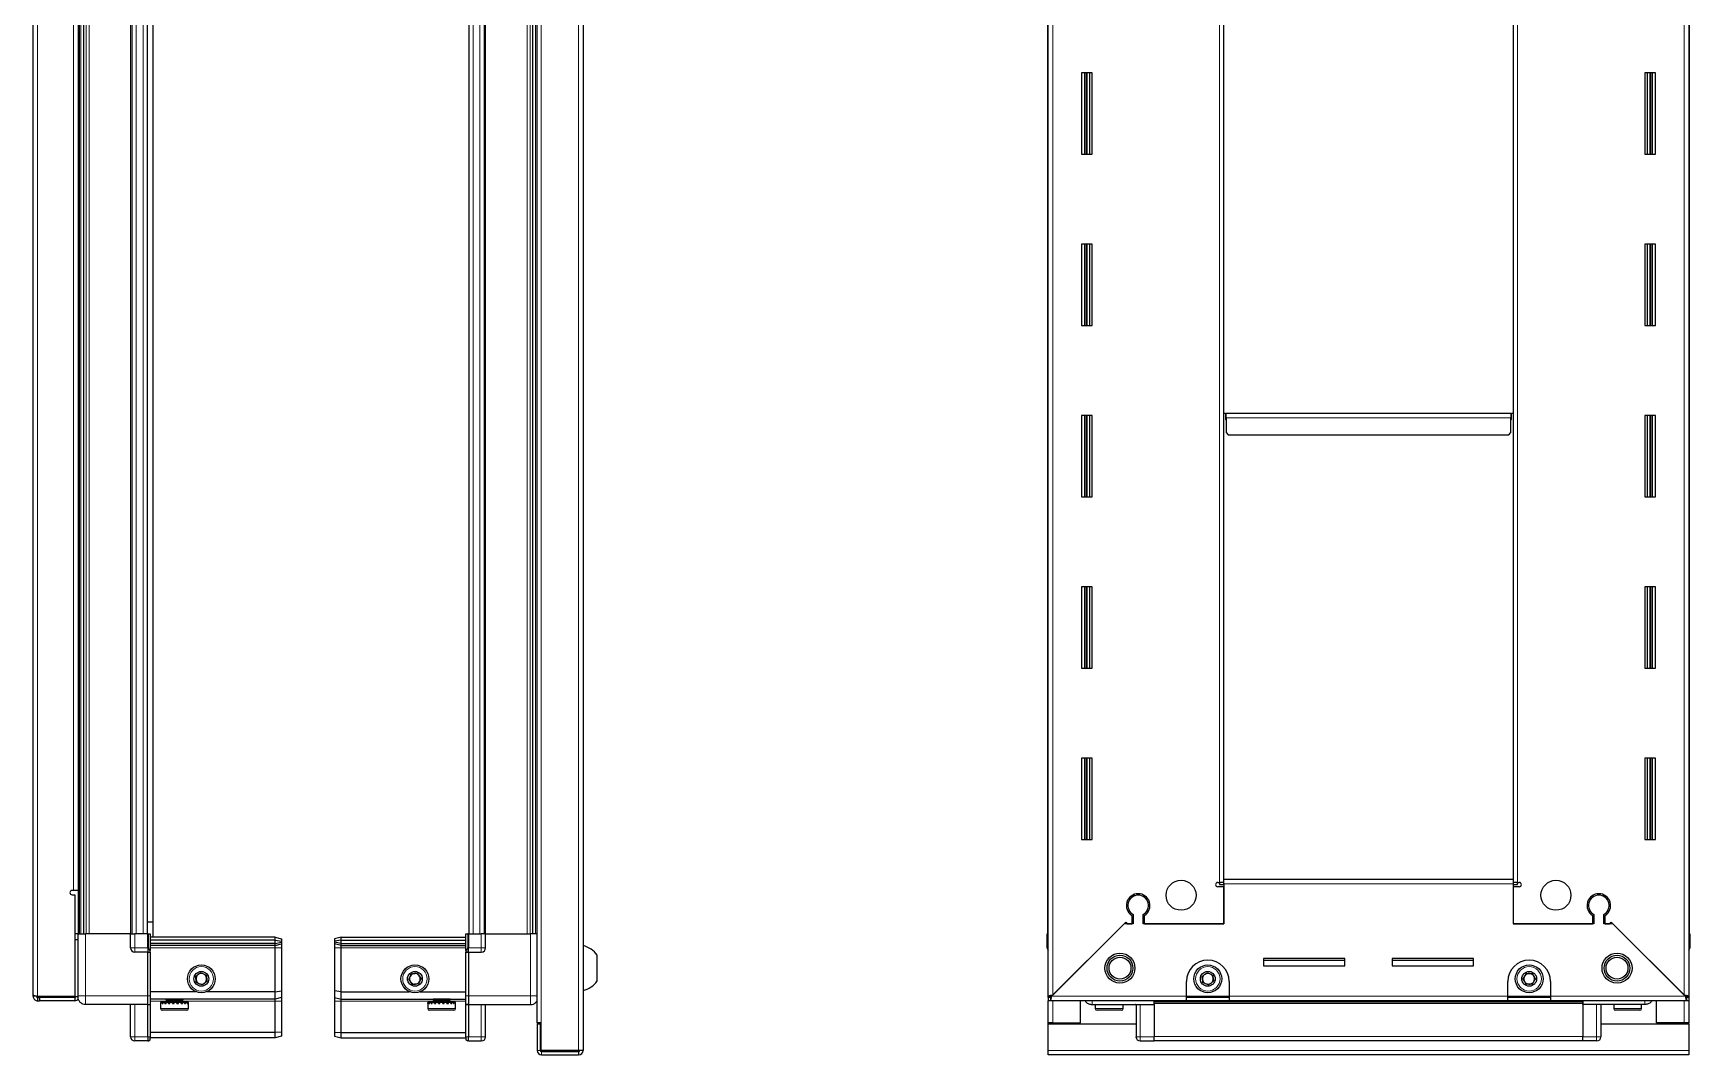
# Model space of a CAD drawing. Header units: millimetres. Extents: x 1770 to 3291, y 230 to 2078.
# Drawn here: x 2443 to 3216, y 683 to 1160 of the extents above; entities that cross this region are included whole.
import ezdxf

# ---------------------------------------------------------------- set-up
doc = ezdxf.new("R2010")
doc.units = ezdxf.units.MM

msp = doc.modelspace()

# ---------------------------------------------------------------- linework, layer by layer
at = {"color": 8, "linetype": 'Continuous', "lineweight": 18}
for p, q in [((2697.17, 1879.99), (2697.17, 685.19)), ((2679.77, 1867.09), (2679.77, 698.09)), ((2444.67, 1854.84), (2444.67, 710.34)), ((2918.46, 1854.24), (2918.46, 710.94)), ((3213.26, 710.94), (3213.26, 1854.24)), ((2464.81, 1825.59), (2464.81, 739.59)), ((2467.25, 739.59), (2467.25, 1825.59)), ((2468.67, 1825.59), (2468.67, 739.59)), ((2488.07, 739.59), (2488.07, 1825.59)), ((2490.72, 739.59), (2490.72, 1825.59)), ((2493.92, 739.59), (2493.92, 1825.59)), ((2647.92, 1825.59), (2647.92, 739.59)), ((2651.12, 1825.59), (2651.12, 739.59)), ((2653.77, 1825.59), (2653.77, 739.59)), ((2673.17, 739.59), (2673.17, 1825.59)), ((2674.59, 1825.59), (2674.59, 739.59)), ((2677.03, 739.59), (2677.03, 1825.59)), ((2461.47, 759.84), (2461.47, 1805.34)), ((2996.26, 763.59), (2996.26, 1801.59)), ((3135.46, 1801.59), (3135.46, 763.59)), ((2933.36, 1141.59), (2933.36, 1103.59)), ((2934.6, 1141.59), (2934.6, 1103.59)), ((3197.13, 1103.59), (3197.13, 1141.59)), ((3198.36, 1103.59), (3198.36, 1141.59)), ((2933.36, 1061.59), (2933.36, 1023.59)), ((2934.6, 1061.59), (2934.6, 1023.59)), ((3197.13, 1023.59), (3197.13, 1061.59)), ((3198.36, 1023.59), (3198.36, 1061.59)), ((2933.36, 981.59), (2933.36, 943.59)), ((2934.6, 981.59), (2934.6, 943.59)), ((2999.36, 980.49), (3132.36, 980.49)), ((3197.13, 943.59), (3197.13, 981.59)), ((3198.36, 943.59), (3198.36, 981.59)), ((2933.36, 901.59), (2933.36, 863.59)), ((2934.6, 901.59), (2934.6, 863.59)), ((3197.13, 863.59), (3197.13, 901.59)), ((3198.36, 863.59), (3198.36, 901.59)), ((2933.36, 821.59), (2933.36, 783.59)), ((2934.6, 821.59), (2934.6, 783.59)), ((3197.13, 783.59), (3197.13, 821.59)), ((3198.36, 783.59), (3198.36, 821.59)), ((2463.57, 739.59), (2463.57, 759.84)), ((3133.36, 762.99), (2998.36, 762.99)), ((2467.07, 739.59), (2467.07, 710.59)), ((2490.07, 739.59), (2490.07, 733.09)), ((2645.77, 739.59), (2645.44, 739.59)), ((2651.77, 739.59), (2651.77, 733.09)), ((2674.77, 739.59), (2674.77, 710.59)), ((2488.07, 733.09), (2490.07, 733.09)), ((2490.07, 733.09), (2490.07, 731.09)), ((2496.07, 733.09), (2490.07, 733.09)), ((2496.07, 733.09), (2496.4, 733.09)), ((2497.27, 730.89), (2496.07, 730.89)), ((2555.57, 733.09), (2497.27, 733.09)), ((2555.57, 733.09), (2558.57, 733.09)), ((2586.27, 733.09), (2583.27, 733.09)), ((2586.27, 733.09), (2644.57, 733.09)), ((2645.77, 730.89), (2644.57, 730.89)), ((2645.77, 733.09), (2645.44, 733.09)), ((2645.77, 733.09), (2651.77, 733.09)), ((2653.77, 733.09), (2651.77, 733.09)), ((2651.77, 733.09), (2651.77, 731.09)), ((2916.36, 733.09), (2915.86, 733.09)), ((3215.36, 733.09), (3215.86, 733.09)), ((2496.07, 710.59), (2467.07, 710.59)), ((2490.07, 706.59), (2490.07, 691.59)), ((2496.07, 710.59), (2497.27, 710.59)), ((2497.27, 706.39), (2496.07, 706.39)), ((2504.57, 708.09), (2497.27, 708.09)), ((2502.24, 704.69), (2502.07, 704.69)), ((2515.07, 704.69), (2502.24, 704.69)), ((2555.57, 708.09), (2512.57, 708.09)), ((2558.57, 708.09), (2555.57, 708.09)), ((2583.27, 708.09), (2586.27, 708.09)), ((2586.27, 708.09), (2629.27, 708.09)), ((2639.77, 704.69), (2626.77, 704.69)), ((2637.27, 708.09), (2644.57, 708.09)), ((2645.77, 710.59), (2644.57, 710.59)), ((2645.77, 706.39), (2644.57, 706.39)), ((2645.77, 710.59), (2674.77, 710.59)), ((2651.77, 706.59), (2651.77, 691.59)), ((2917.96, 710.44), (2980.86, 710.44)), ((2918.46, 698.09), (2918.46, 708.34)), ((2942.67, 704.69), (2938.36, 704.69)), ((2951.36, 704.69), (2942.67, 704.69)), ((2959.36, 691.59), (2959.36, 706.59)), ((2965.86, 708.33), (3165.86, 708.33)), ((2965.86, 707.09), (3165.86, 707.09)), ((3000.86, 710.44), (2980.86, 710.44)), ((3000.86, 710.44), (3130.86, 710.44)), ((3150.86, 710.44), (3130.86, 710.44)), ((3150.86, 710.44), (3213.76, 710.44)), ((3172.36, 691.59), (3172.36, 706.59)), ((3188.34, 704.69), (3180.36, 704.69)), ((3193.36, 704.69), (3188.34, 704.69)), ((3213.26, 708.34), (3213.26, 698.09)), ((2918.46, 697.59), (2918.46, 698.09)), ((3213.26, 698.09), (3213.26, 697.59)), ((2490.07, 691.59), (2488.07, 691.59)), ((2490.07, 691.59), (2490.07, 689.59)), ((2496.07, 691.59), (2490.07, 691.59)), ((2496.07, 691.59), (2497.27, 691.59)), ((2645.77, 691.59), (2644.57, 691.59)), ((2645.77, 691.59), (2651.77, 691.59)), ((2651.77, 691.59), (2653.77, 691.59)), ((2651.77, 691.59), (2651.77, 689.59)), ((2957.36, 691.59), (2959.36, 691.59)), ((2959.36, 689.59), (2959.36, 691.59)), ((2965.86, 691.59), (2959.36, 691.59)), ((2965.86, 691.74), (3165.86, 691.74)), ((3165.86, 691.59), (3172.36, 691.59)), ((3174.36, 691.59), (3172.36, 691.59)), ((3172.36, 689.59), (3172.36, 691.59)), ((2679.27, 685.19), (2677.77, 685.19)), ((2679.87, 684.59), (2679.87, 683.09)), ((3215.36, 685.19), (2916.36, 685.19))]:
    msp.add_line(p, q, dxfattribs=at)
at = {"color": 7, "linetype": 'Continuous', "lineweight": 25}
for p, q in [((2699.27, 1879.99), (2699.27, 685.19)), ((2677.67, 1867.09), (2677.67, 698.09)), ((2442.57, 710.94), (2442.57, 1854.24)), ((2916.36, 710.34), (2916.36, 1854.84)), ((3215.36, 1854.84), (3215.36, 710.34)), ((2464.22, 739.59), (2464.22, 1825.59)), ((2466.01, 1825.59), (2466.01, 739.59)), ((2466.05, 1825.59), (2466.05, 739.59)), ((2488.72, 739.59), (2488.72, 1825.59)), ((2495.92, 739.59), (2495.92, 1825.59)), ((2645.92, 1825.59), (2645.92, 739.59)), ((2653.12, 1825.59), (2653.12, 739.59)), ((2675.79, 739.59), (2675.79, 1825.59)), ((2675.83, 739.59), (2675.83, 1825.59)), ((2677.62, 1825.59), (2677.62, 739.59)), ((2916.01, 1825.59), (2916.01, 739.59)), ((3215.71, 739.59), (3215.71, 1825.59)), ((2498.42, 1818.59), (2498.42, 745.09)), ((2463.57, 1805.34), (2463.57, 759.84)), ((2998.36, 765.09), (2998.36, 1800.09)), ((3133.36, 1800.09), (3133.36, 765.09)), ((2936.86, 1141.59), (2931.86, 1141.59)), ((2931.86, 1141.59), (2931.86, 1103.59)), ((2934.01, 1103.59), (2934.01, 1141.59)), ((2935.81, 1103.59), (2935.81, 1141.59)), ((2935.84, 1103.59), (2935.84, 1141.59)), ((2936.86, 1103.59), (2936.86, 1141.59)), ((3194.86, 1141.59), (3194.86, 1103.59)), ((3199.86, 1141.59), (3194.86, 1141.59)), ((3195.89, 1141.59), (3195.89, 1103.59)), ((3195.92, 1141.59), (3195.92, 1103.59)), ((3197.71, 1141.59), (3197.71, 1103.59)), ((3199.86, 1103.59), (3199.86, 1141.59)), ((2931.86, 1103.59), (2936.86, 1103.59)), ((3194.86, 1103.59), (3199.86, 1103.59)), ((2936.86, 1061.59), (2931.86, 1061.59)), ((2931.86, 1061.59), (2931.86, 1023.59)), ((2934.01, 1023.59), (2934.01, 1061.59)), ((2935.81, 1023.59), (2935.81, 1061.59)), ((2935.84, 1023.59), (2935.84, 1061.59)), ((2936.86, 1023.59), (2936.86, 1061.59)), ((3194.86, 1061.59), (3194.86, 1023.59)), ((3199.86, 1061.59), (3194.86, 1061.59)), ((3195.89, 1061.59), (3195.89, 1023.59)), ((3195.92, 1061.59), (3195.92, 1023.59)), ((3197.71, 1061.59), (3197.71, 1023.59)), ((3199.86, 1023.59), (3199.86, 1061.59)), ((2931.86, 1023.59), (2936.86, 1023.59)), ((3194.86, 1023.59), (3199.86, 1023.59)), ((2998.36, 982.59), (2999.11, 982.59)), ((2999.11, 982.59), (2999.11, 979.74)), ((2999.36, 980.49), (2999.36, 982.59)), ((2999.36, 982.59), (3132.36, 982.59)), ((3132.36, 982.59), (3132.36, 980.49)), ((3132.61, 979.74), (3132.61, 982.59)), ((3132.61, 982.59), (3133.36, 982.59)), ((2936.86, 981.59), (2931.86, 981.59)), ((2931.86, 981.59), (2931.86, 943.59)), ((2934.01, 943.59), (2934.01, 981.59)), ((2935.81, 943.59), (2935.81, 981.59)), ((2935.84, 943.59), (2935.84, 981.59)), ((2936.86, 943.59), (2936.86, 981.59)), ((2999.11, 979.74), (2999.36, 979.74)), ((2999.36, 980.49), (2999.36, 973.59)), ((3132.36, 973.59), (3132.36, 980.49)), ((3132.36, 979.74), (3132.61, 979.74)), ((3194.86, 981.59), (3194.86, 943.59)), ((3199.86, 981.59), (3194.86, 981.59)), ((3195.89, 981.59), (3195.89, 943.59)), ((3195.92, 981.59), (3195.92, 943.59)), ((3197.71, 981.59), (3197.71, 943.59)), ((3199.86, 943.59), (3199.86, 981.59)), ((2999.36, 973.59), (3000.36, 972.59)), ((3000.36, 972.59), (3131.36, 972.59)), ((3131.36, 972.59), (3132.36, 973.59)), ((2931.86, 943.59), (2936.86, 943.59)), ((3194.86, 943.59), (3199.86, 943.59)), ((2936.86, 901.59), (2931.86, 901.59)), ((2931.86, 901.59), (2931.86, 863.59)), ((2934.01, 863.59), (2934.01, 901.59)), ((2935.81, 863.59), (2935.81, 901.59)), ((2935.84, 863.59), (2935.84, 901.59)), ((2936.86, 863.59), (2936.86, 901.59)), ((3194.86, 901.59), (3194.86, 863.59)), ((3199.86, 901.59), (3194.86, 901.59)), ((3195.89, 901.59), (3195.89, 863.59)), ((3195.92, 901.59), (3195.92, 863.59)), ((3197.71, 901.59), (3197.71, 863.59)), ((3199.86, 863.59), (3199.86, 901.59)), ((2931.86, 863.59), (2936.86, 863.59)), ((3194.86, 863.59), (3199.86, 863.59)), ((2936.86, 821.59), (2931.86, 821.59)), ((2931.86, 821.59), (2931.86, 783.59)), ((2934.01, 783.59), (2934.01, 821.59)), ((2935.81, 783.59), (2935.81, 821.59)), ((2935.84, 783.59), (2935.84, 821.59)), ((2936.86, 783.59), (2936.86, 821.59)), ((3194.86, 821.59), (3194.86, 783.59)), ((3199.86, 821.59), (3194.86, 821.59)), ((3195.89, 821.59), (3195.89, 783.59)), ((3195.92, 821.59), (3195.92, 783.59)), ((3197.71, 821.59), (3197.71, 783.59)), ((3199.86, 783.59), (3199.86, 821.59)), ((2931.86, 783.59), (2936.86, 783.59)), ((3194.86, 783.59), (3199.86, 783.59)), ((2461.47, 759.84), (2460.72, 759.84)), ((2460.72, 757.84), (2462.07, 757.84)), ((2463.57, 759.84), (2461.47, 759.84)), ((2462.07, 757.84), (2462.07, 710.34)), ((2956.36, 757.97), (2956.36, 757.21)), ((2995.51, 763.59), (2996.26, 763.59)), ((2998.36, 761.59), (2995.51, 761.59)), ((2998.36, 763.59), (2996.26, 763.59)), ((2996.36, 763.59), (2996.36, 762.59)), ((2996.36, 762.59), (2998.36, 762.59)), ((2998.36, 765.09), (3133.36, 765.09)), ((2998.36, 762.99), (2998.36, 765.09)), ((2998.36, 762.99), (2998.36, 744.34)), ((2998.36, 744.34), (2998.36, 761.59)), ((3133.36, 765.09), (3133.36, 762.99)), ((3135.46, 763.59), (3133.36, 763.59)), ((3133.36, 762.99), (3133.36, 744.34)), ((3133.36, 762.59), (3135.36, 762.59)), ((3133.36, 761.59), (3133.36, 744.34)), ((3136.21, 761.59), (3133.36, 761.59)), ((3135.36, 762.59), (3135.36, 763.59)), ((3135.46, 763.59), (3136.21, 763.59)), ((3175.36, 757.97), (3175.36, 757.21)), ((2498.42, 745.09), (2495.92, 745.09)), ((2498.42, 745.09), (2498.42, 738.09)), ((2951.86, 744.34), (2917.96, 710.44)), ((2918.46, 710.94), (2952.56, 745.04)), ((2956.06, 744.34), (2951.86, 744.34)), ((2952.56, 745.04), (2953.26, 744.34)), ((2953.26, 744.34), (2955.36, 744.34)), ((2955.36, 748.23), (2955.36, 744.34)), ((2956.06, 748.63), (2956.06, 744.34)), ((2960.66, 744.34), (2960.66, 748.63)), ((2998.36, 744.34), (2960.66, 744.34)), ((2961.36, 744.34), (2961.36, 748.23)), ((2961.36, 744.34), (2998.36, 744.34)), ((3133.36, 744.34), (3170.36, 744.34)), ((3171.06, 744.34), (3133.36, 744.34)), ((3170.36, 748.23), (3170.36, 744.34)), ((3171.06, 748.63), (3171.06, 744.34)), ((3175.66, 744.34), (3175.66, 748.63)), ((3179.86, 744.34), (3175.66, 744.34)), ((3176.36, 744.34), (3176.36, 748.23)), ((3176.36, 744.34), (3178.46, 744.34)), ((3178.46, 744.34), (3179.16, 745.04)), ((3179.16, 745.04), (3213.26, 710.94)), ((3213.76, 710.44), (3179.86, 744.34)), ((2463.57, 739.59), (2462.07, 739.59)), ((2463.57, 736.84), (2462.07, 736.84)), ((2463.57, 710.59), (2463.57, 739.59)), ((2488.07, 739.59), (2467.07, 739.59)), ((2488.07, 733.09), (2488.07, 739.59)), ((2488.07, 739.59), (2490.07, 739.59)), ((2496.07, 739.59), (2490.07, 739.59)), ((2496.07, 733.09), (2496.07, 739.59)), ((2496.07, 739.59), (2496.4, 739.59)), ((2496.4, 733.09), (2496.4, 739.59)), ((2496.4, 739.59), (2497.27, 739.59)), ((2497.27, 739.59), (2497.27, 731.77)), ((2555.57, 738.09), (2497.27, 738.09)), ((2555.57, 736.59), (2497.27, 736.59)), ((2555.57, 735.09), (2497.27, 735.09)), ((2555.57, 736.59), (2555.57, 738.09)), ((2555.57, 738.09), (2558.57, 737.29)), ((2555.57, 735.09), (2555.57, 736.59)), ((2555.57, 736.59), (2558.57, 736.14)), ((2555.57, 735.09), (2558.57, 735.64)), ((2555.57, 734.09), (2555.57, 735.09)), ((2555.57, 734.09), (2558.57, 734.9)), ((2558.57, 737.29), (2558.57, 736.14)), ((2558.57, 736.14), (2558.57, 735.64)), ((2558.57, 735.64), (2558.57, 734.9)), ((2558.57, 734.9), (2558.57, 733.09)), ((2586.27, 738.09), (2583.27, 737.29)), ((2583.27, 737.29), (2583.27, 736.14)), ((2586.27, 736.59), (2583.27, 736.14)), ((2583.27, 736.14), (2583.27, 735.64)), ((2586.27, 735.09), (2583.27, 735.64)), ((2583.27, 735.64), (2583.27, 734.9)), ((2586.27, 734.09), (2583.27, 734.9)), ((2583.27, 734.9), (2583.27, 733.09)), ((2586.27, 736.59), (2586.27, 738.09)), ((2586.27, 738.09), (2644.57, 738.09)), ((2586.27, 735.09), (2586.27, 736.59)), ((2586.27, 736.59), (2644.57, 736.59)), ((2586.27, 735.09), (2644.57, 735.09)), ((2586.27, 734.09), (2586.27, 735.09)), ((2644.57, 731.77), (2644.57, 739.59)), ((2644.57, 739.59), (2645.44, 739.59)), ((2645.44, 739.59), (2645.44, 739.59)), ((2645.44, 739.59), (2645.44, 733.09)), ((2645.77, 739.59), (2645.44, 739.59)), ((2645.77, 739.59), (2645.77, 733.09)), ((2645.77, 739.59), (2645.77, 739.59)), ((2645.77, 739.59), (2645.77, 733.09)), ((2645.77, 739.59), (2651.77, 739.59)), ((2653.77, 739.59), (2651.77, 739.59)), ((2653.77, 733.09), (2653.77, 739.59)), ((2653.77, 739.59), (2674.77, 739.59)), ((2915.86, 739.59), (2915.86, 739.59)), ((2915.86, 733.09), (2915.86, 739.59)), ((2915.86, 739.59), (2915.86, 739.59)), ((2915.86, 739.59), (2915.86, 733.09)), ((2916.36, 739.59), (2915.86, 739.59)), ((3215.36, 739.59), (3215.86, 739.59)), ((3215.86, 739.59), (3215.86, 739.59)), ((3215.86, 733.09), (3215.86, 739.59)), ((3215.86, 739.59), (3215.86, 733.09)), ((2496.07, 731.09), (2490.07, 731.09)), ((2496.07, 733.09), (2496.07, 731.09)), ((2496.07, 733.09), (2496.07, 731.09)), ((2496.07, 731.09), (2497.27, 731.09)), ((2496.07, 730.89), (2496.07, 731.09)), ((2496.07, 710.59), (2496.07, 730.89)), ((2555.57, 734.09), (2497.27, 734.09)), ((2497.27, 731.09), (2497.27, 731.77)), ((2497.27, 731.09), (2497.27, 730.89)), ((2497.27, 730.89), (2497.27, 710.59)), ((2555.57, 733.09), (2555.57, 734.09)), ((2555.57, 712.59), (2555.57, 733.09)), ((2558.57, 733.09), (2558.57, 712.93)), ((2583.27, 733.09), (2583.27, 712.93)), ((2586.27, 734.09), (2644.57, 734.09)), ((2586.27, 733.09), (2586.27, 734.09)), ((2586.27, 712.59), (2586.27, 733.09)), ((2644.57, 731.77), (2644.57, 731.09)), ((2645.77, 731.09), (2644.57, 731.09)), ((2644.57, 730.89), (2644.57, 731.09)), ((2644.57, 710.59), (2644.57, 730.89)), ((2645.77, 731.09), (2645.77, 733.09)), ((2645.77, 731.09), (2645.77, 730.89)), ((2645.77, 731.09), (2651.77, 731.09)), ((2645.77, 730.89), (2645.77, 710.59)), ((2705.87, 717.59), (2705.87, 729.59)), ((2916.36, 731.77), (2916.36, 731.77)), ((3054.86, 728.09), (3016.86, 728.09)), ((3016.86, 728.09), (3016.86, 724.59)), ((3016.86, 727.34), (3054.86, 727.34)), ((3054.86, 724.59), (3054.86, 728.09)), ((3114.86, 728.09), (3076.86, 728.09)), ((3076.86, 728.09), (3076.86, 724.59)), ((3076.86, 727.34), (3114.86, 727.34)), ((3114.86, 724.59), (3114.86, 728.09)), ((3016.86, 724.59), (3054.86, 724.59)), ((3076.86, 724.59), (3114.86, 724.59)), ((2518.57, 712.59), (2497.27, 712.59)), ((2555.57, 712.59), (2523.57, 712.59)), ((2555.57, 712.59), (2558.57, 712.93)), ((2555.57, 709.09), (2555.57, 712.59)), ((2558.57, 712.93), (2558.57, 709.9)), ((2586.27, 712.59), (2583.27, 712.93)), ((2583.27, 712.93), (2583.27, 709.9)), ((2586.27, 712.59), (2618.27, 712.59)), ((2586.27, 709.09), (2586.27, 712.59)), ((2623.27, 712.59), (2644.57, 712.59)), ((2980.86, 710.44), (2980.86, 717.34)), ((3000.86, 717.34), (3000.86, 710.44)), ((3130.86, 710.44), (3130.86, 717.34)), ((3150.86, 717.34), (3150.86, 710.44)), ((2442.57, 710.44), (2442.57, 710.94)), ((2444.07, 710.44), (2442.57, 710.44)), ((2462.07, 710.34), (2444.67, 710.34)), ((2444.67, 709.84), (2444.67, 708.34)), ((2444.67, 709.84), (2445.57, 709.84)), ((2444.67, 708.34), (2445.57, 708.34)), ((2445.57, 709.84), (2445.57, 708.34)), ((2462.07, 709.84), (2445.57, 709.84)), ((2462.07, 708.34), (2445.57, 708.34)), ((2462.07, 710.34), (2463.57, 710.34)), ((2462.07, 709.84), (2462.07, 708.34)), ((2496.07, 706.59), (2467.07, 706.59)), ((2488.07, 691.59), (2488.07, 706.59)), ((2496.07, 706.59), (2496.07, 710.59)), ((2496.07, 706.59), (2497.27, 706.59)), ((2496.07, 706.39), (2496.07, 706.59)), ((2496.07, 691.59), (2496.07, 706.39)), ((2497.27, 710.59), (2497.27, 706.59)), ((2555.57, 709.09), (2497.27, 709.09)), ((2497.27, 706.59), (2497.27, 706.39)), ((2497.27, 706.39), (2497.27, 691.59)), ((2502.07, 707.59), (2502.07, 704.69)), ((2502.17, 707.59), (2502.07, 707.59)), ((2502.17, 707.09), (2502.17, 707.59)), ((2502.33, 707.59), (2502.17, 707.59)), ((2502.17, 707.09), (2502.33, 707.09)), ((2502.33, 707.09), (2502.33, 707.59)), ((2502.82, 707.59), (2502.33, 707.59)), ((2502.82, 707.09), (2502.82, 707.59)), ((2503.2, 707.59), (2502.82, 707.59)), ((2502.82, 707.09), (2503.2, 707.09)), ((2503.02, 703.89), (2502.87, 703.89)), ((2514.27, 703.89), (2503.02, 703.89)), ((2503.2, 707.09), (2503.2, 707.59)), ((2504.04, 707.59), (2503.2, 707.59)), ((2504.04, 707.09), (2504.04, 707.59)), ((2504.6, 707.59), (2504.04, 707.59)), ((2504.04, 707.09), (2504.6, 707.09)), ((2504.17, 707.69), (2504.17, 707.59)), ((2509.57, 707.69), (2504.17, 707.69)), ((2504.57, 709.09), (2504.57, 709.06)), ((2504.57, 709.06), (2505.26, 708.58)), ((2504.67, 709.06), (2504.57, 709.06)), ((2505.26, 708.58), (2504.57, 708.09)), ((2504.67, 708.09), (2504.57, 708.09)), ((2504.6, 707.09), (2504.6, 707.59)), ((2505.7, 707.59), (2504.6, 707.59)), ((2512.57, 709.06), (2504.67, 709.06)), ((2512.57, 708.09), (2504.67, 708.09)), ((2505.35, 708.58), (2505.26, 708.58)), ((2511.88, 708.58), (2505.35, 708.58)), ((2505.7, 707.09), (2505.7, 707.59)), ((2506.39, 707.59), (2505.7, 707.59)), ((2505.7, 707.09), (2506.39, 707.09)), ((2506.39, 707.09), (2506.39, 707.59)), ((2507.65, 707.59), (2506.39, 707.59)), ((2507.65, 707.09), (2507.65, 707.59)), ((2507.95, 707.59), (2507.65, 707.59)), ((2507.65, 707.09), (2508.38, 707.09)), ((2507.95, 707.09), (2507.95, 707.59)), ((2508.38, 707.09), (2508.38, 707.59)), ((2509.68, 707.59), (2508.38, 707.59)), ((2512.97, 707.69), (2509.57, 707.69)), ((2509.68, 707.09), (2509.68, 707.59)), ((2509.68, 707.09), (2510.4, 707.09)), ((2509.81, 707.09), (2509.81, 707.59)), ((2510.4, 707.59), (2509.81, 707.59)), ((2510.4, 707.09), (2510.4, 707.59)), ((2511.61, 707.59), (2510.4, 707.59)), ((2511.61, 707.09), (2511.61, 707.59)), ((2512.24, 707.59), (2511.61, 707.59)), ((2511.61, 707.09), (2512.24, 707.09)), ((2511.88, 708.58), (2512.57, 709.06)), ((2512.57, 708.09), (2511.88, 708.58)), ((2512.24, 707.09), (2512.24, 707.59)), ((2513.23, 707.59), (2512.24, 707.59)), ((2512.57, 709.06), (2512.57, 709.09)), ((2512.97, 707.59), (2512.97, 707.69)), ((2513.23, 707.09), (2513.23, 707.59)), ((2513.72, 707.59), (2513.23, 707.59)), ((2513.23, 707.09), (2513.72, 707.09)), ((2513.72, 707.09), (2513.72, 707.59)), ((2514.4, 707.59), (2513.72, 707.59)), ((2514.4, 707.09), (2514.4, 707.59)), ((2514.69, 707.59), (2514.4, 707.59)), ((2514.4, 707.09), (2514.69, 707.09)), ((2514.69, 707.09), (2514.69, 707.59)), ((2515, 707.59), (2514.69, 707.59)), ((2515, 707.09), (2515, 707.59)), ((2515.07, 707.59), (2515, 707.59)), ((2515, 707.09), (2515.07, 707.09)), ((2515.07, 704.69), (2515.07, 707.59)), ((2515.07, 707.09), (2515.07, 707.59)), ((2515.07, 707.59), (2515.07, 707.59)), ((2558.57, 709.9), (2555.57, 709.09)), ((2555.57, 708.09), (2555.57, 709.09)), ((2555.57, 693.59), (2555.57, 708.09)), ((2558.57, 709.9), (2558.57, 708.09)), ((2558.57, 708.09), (2558.57, 693.75)), ((2583.27, 709.9), (2586.27, 709.09)), ((2583.27, 709.9), (2583.27, 708.09)), ((2583.27, 708.09), (2583.27, 693.75)), ((2586.27, 709.09), (2644.57, 709.09)), ((2586.27, 708.09), (2586.27, 709.09)), ((2586.27, 693.59), (2586.27, 708.09)), ((2626.77, 707.59), (2626.77, 704.69)), ((2626.79, 707.59), (2626.77, 707.59)), ((2626.79, 707.09), (2626.79, 707.59)), ((2626.89, 707.59), (2626.79, 707.59)), ((2626.79, 707.09), (2626.89, 707.09)), ((2626.89, 707.09), (2626.89, 707.59)), ((2627.26, 707.59), (2626.89, 707.59)), ((2627.26, 707.09), (2627.26, 707.59)), ((2627.58, 707.59), (2627.26, 707.59)), ((2627.26, 707.09), (2627.58, 707.09)), ((2638.97, 703.89), (2627.57, 703.89)), ((2627.58, 707.09), (2627.58, 707.59)), ((2628.32, 707.59), (2627.58, 707.59)), ((2628.32, 707.09), (2628.32, 707.59)), ((2628.83, 707.59), (2628.32, 707.59)), ((2628.32, 707.09), (2628.83, 707.09)), ((2628.83, 707.09), (2628.83, 707.59)), ((2629.86, 707.59), (2628.83, 707.59)), ((2628.87, 707.69), (2628.87, 707.59)), ((2637.67, 707.69), (2628.87, 707.69)), ((2629.27, 709.09), (2629.27, 709.06)), ((2629.27, 709.06), (2629.96, 708.58)), ((2637.27, 709.06), (2629.27, 709.06)), ((2629.96, 708.58), (2629.27, 708.09)), ((2637.27, 708.09), (2629.27, 708.09)), ((2629.86, 707.09), (2629.86, 707.59)), ((2630.51, 707.59), (2629.86, 707.59)), ((2629.86, 707.09), (2630.51, 707.09)), ((2636.58, 708.58), (2629.96, 708.58)), ((2630.51, 707.09), (2630.51, 707.59)), ((2631.74, 707.59), (2630.51, 707.59)), ((2631.74, 707.09), (2631.74, 707.59)), ((2632.23, 707.59), (2631.74, 707.59)), ((2631.74, 707.09), (2632.46, 707.09)), ((2632.23, 707.09), (2632.23, 707.59)), ((2632.46, 707.09), (2632.46, 707.59)), ((2633.76, 707.59), (2632.46, 707.59)), ((2633.76, 707.09), (2633.76, 707.59)), ((2633.76, 707.09), (2634.49, 707.09)), ((2634.1, 707.09), (2634.1, 707.59)), ((2634.49, 707.59), (2634.1, 707.59)), ((2634.49, 707.09), (2634.49, 707.59)), ((2635.74, 707.59), (2634.49, 707.59)), ((2635.74, 707.09), (2635.74, 707.59)), ((2636.41, 707.59), (2635.74, 707.59)), ((2635.74, 707.09), (2636.41, 707.09)), ((2636.41, 707.09), (2636.41, 707.59)), ((2637.48, 707.59), (2636.41, 707.59)), ((2636.58, 708.58), (2637.27, 709.06)), ((2637.27, 708.09), (2636.58, 708.58)), ((2637.27, 709.06), (2637.27, 709.09)), ((2637.48, 707.09), (2637.48, 707.59)), ((2638.01, 707.59), (2637.48, 707.59)), ((2637.48, 707.09), (2638.01, 707.09)), ((2637.67, 707.59), (2637.67, 707.69)), ((2638.01, 707.09), (2638.01, 707.59)), ((2638.8, 707.59), (2638.01, 707.59)), ((2638.8, 707.09), (2638.8, 707.59)), ((2639.15, 707.59), (2638.8, 707.59)), ((2638.8, 707.09), (2639.15, 707.09)), ((2639.15, 707.09), (2639.15, 707.59)), ((2639.59, 707.59), (2639.15, 707.59)), ((2639.59, 707.09), (2639.59, 707.59)), ((2639.72, 707.59), (2639.59, 707.59)), ((2639.59, 707.09), (2639.72, 707.09)), ((2639.72, 707.09), (2639.72, 707.59)), ((2639.77, 707.59), (2639.72, 707.59)), ((2639.77, 704.69), (2639.77, 707.59)), ((2644.57, 706.59), (2644.57, 710.59)), ((2645.77, 706.59), (2644.57, 706.59)), ((2644.57, 706.39), (2644.57, 706.59)), ((2644.57, 691.59), (2644.57, 706.39)), ((2645.77, 710.59), (2645.77, 706.59)), ((2645.77, 706.59), (2645.77, 706.39)), ((2645.77, 706.59), (2674.77, 706.59)), ((2645.77, 706.39), (2645.77, 691.59)), ((2645.77, 706.39), (2645.77, 691.59)), ((2653.77, 691.59), (2653.77, 706.59)), ((2916.36, 709.84), (2916.36, 710.34)), ((2917.86, 710.34), (2916.36, 710.34)), ((2916.36, 709.84), (2916.36, 708.34)), ((2917.36, 709.84), (2916.36, 709.84)), ((2916.36, 698.09), (2916.36, 708.34)), ((2917.36, 708.34), (2916.36, 708.34)), ((2917.36, 709.84), (2917.36, 708.34)), ((2980.86, 708.34), (2917.36, 708.34)), ((2931.36, 698.09), (2931.36, 708.34)), ((2936.86, 706.59), (2965.86, 706.59)), ((2938.36, 706.59), (2938.36, 704.69)), ((2942.94, 703.89), (2939.16, 703.89)), ((2950.56, 703.89), (2942.94, 703.89)), ((2951.36, 704.69), (2951.36, 706.59)), ((2957.36, 706.59), (2957.36, 691.59)), ((2965.86, 706.63), (2965.79, 708.34)), ((3165.86, 707.74), (2965.86, 707.74)), ((2965.86, 706.59), (2965.86, 707.09)), ((2965.86, 706.59), (2965.86, 691.59)), ((2980.86, 708.34), (2980.86, 710.44)), ((3000.86, 709.84), (2980.86, 709.84)), ((3000.86, 708.34), (2980.86, 708.34)), ((3000.86, 710.44), (3000.86, 708.34)), ((3130.86, 708.34), (3000.86, 708.34)), ((3130.86, 708.34), (3130.86, 710.44)), ((3150.86, 709.84), (3130.86, 709.84)), ((3150.86, 708.34), (3130.86, 708.34)), ((3150.86, 710.44), (3150.86, 708.34)), ((3214.36, 708.34), (3150.86, 708.34)), ((3165.94, 708.34), (3165.86, 706.63)), ((3165.86, 706.59), (3165.86, 707.09)), ((3194.86, 706.59), (3165.86, 706.59)), ((3165.86, 706.59), (3165.86, 691.59)), ((3174.36, 706.59), (3174.36, 691.59)), ((3180.36, 706.59), (3180.36, 704.69)), ((3188.16, 703.89), (3181.16, 703.89)), ((3192.56, 703.89), (3188.16, 703.89)), ((3193.36, 704.69), (3193.36, 706.59)), ((3200.36, 698.09), (3200.36, 708.34)), ((3213.86, 710.34), (3215.36, 710.34)), ((3214.36, 709.84), (3214.36, 708.34)), ((3215.36, 709.84), (3214.36, 709.84)), ((3215.36, 708.34), (3214.36, 708.34)), ((3215.36, 710.34), (3215.36, 709.84)), ((3215.36, 709.84), (3215.36, 708.34)), ((3215.36, 708.34), (3215.36, 698.09)), ((2679.77, 698.09), (2677.67, 698.09)), ((2677.77, 697.59), (2679.27, 697.59)), ((2677.77, 697.59), (2677.77, 685.19)), ((2679.27, 697.59), (2679.27, 685.19)), ((2679.77, 685.19), (2679.77, 698.09)), ((2918.46, 698.09), (2916.36, 698.09)), ((2916.36, 697.59), (2916.36, 698.09)), ((2916.36, 685.19), (2916.36, 697.59)), ((2916.36, 697.59), (2957.36, 697.59)), ((2917.86, 697.59), (2917.86, 698.09)), ((2918.46, 698.09), (2931.36, 698.09)), ((3174.36, 697.59), (3215.36, 697.59)), ((3213.26, 698.09), (3200.36, 698.09)), ((3215.36, 698.09), (3213.26, 698.09)), ((3213.86, 697.59), (3213.86, 698.09)), ((3215.36, 697.59), (3215.36, 698.09)), ((3215.36, 697.59), (3215.36, 685.19)), ((2496.07, 689.59), (2490.07, 689.59)), ((2496.07, 691.59), (2496.07, 689.59)), ((2496.07, 689.59), (2496.4, 689.59)), ((2496.07, 689.59), (2496.07, 689.59)), ((2496.07, 689.59), (2496.4, 689.59)), ((2496.4, 689.59), (2497.27, 690.09)), ((2496.4, 689.59), (2497.27, 690.09)), ((2555.57, 693.59), (2497.27, 693.59)), ((2497.27, 690.09), (2497.27, 691.59)), ((2555.57, 691.09), (2497.27, 691.09)), ((2558.57, 693.75), (2555.57, 693.59)), ((2555.57, 691.09), (2555.57, 693.59)), ((2558.57, 691.9), (2555.57, 691.09)), ((2558.57, 693.75), (2558.57, 691.9)), ((2583.27, 693.75), (2586.27, 693.59)), ((2583.27, 693.75), (2583.27, 691.9)), ((2583.27, 691.9), (2586.27, 691.09)), ((2586.27, 693.59), (2644.57, 693.59)), ((2586.27, 691.09), (2586.27, 693.59)), ((2586.27, 691.09), (2644.57, 691.09)), ((2644.57, 691.59), (2644.57, 690.09)), ((2644.57, 690.09), (2645.44, 689.59)), ((2645.77, 689.59), (2645.44, 689.59)), ((2645.77, 689.59), (2645.77, 691.59)), ((2645.77, 689.59), (2651.77, 689.59)), ((2957.36, 691.59), (2957.36, 691.59)), ((2959.36, 689.59), (2965.86, 689.59)), ((2959.36, 689.59), (2965.86, 689.59)), ((2965.86, 689.59), (2965.86, 691.59)), ((2965.86, 689.74), (3165.86, 689.74)), ((2965.86, 689.59), (2965.86, 689.59)), ((3165.86, 689.59), (3165.86, 691.59)), ((3172.36, 689.59), (3165.86, 689.59)), ((3165.86, 689.59), (3165.86, 689.59)), ((3165.86, 689.59), (3165.86, 689.59)), ((3172.36, 689.59), (3165.86, 689.59)), ((3173.69, 690.09), (3173.69, 690.09)), ((2697.17, 685.19), (2679.77, 685.19)), ((2679.87, 684.59), (2697.17, 684.59)), ((2679.87, 683.09), (2697.17, 683.09)), ((2699.27, 685.19), (2697.17, 685.19)), ((2697.17, 684.59), (2697.17, 683.09)), ((2916.36, 683.09), (2916.36, 685.19)), ((3215.36, 683.09), (2916.36, 683.09)), ((3215.36, 685.19), (3215.36, 683.09))]:
    msp.add_line(p, q, dxfattribs=at)
at = {"color": 7, "linetype": 'Continuous', "lineweight": 25, "flags": 128}
msp.add_lwpolyline([(2957.51, 690.84), (2957.4, 691.2), (2957.36, 691.59)], dxfattribs=at)
at = {"color": 7, "linetype": 'Continuous', "lineweight": 25}
for centre, radius in [((2978.36, 757.59), 7), ((3153.36, 757.59), 7), ((2949.86, 723.59), 7), ((2949.86, 723.59), 6.03), ((2949.86, 723.59), 5.1), ((3181.86, 723.59), 7), ((3181.86, 723.59), 6.02), ((3181.86, 723.59), 5.1), ((2521.07, 718.59), 6.5), ((2521.07, 718.59), 3.46), ((2620.77, 718.59), 6.5), ((2620.77, 718.59), 3.46), ((2990.86, 718.59), 6.5), ((2990.86, 718.59), 3.46), ((3140.86, 718.59), 6.5), ((3140.86, 718.59), 3.46)]:
    msp.add_circle(centre, radius, dxfattribs=at)
at = {"color": 8, "linetype": 'Continuous', "lineweight": 18}
for centre in [(2521.07, 718.59), (2620.77, 718.59), (2990.86, 718.59), (3140.86, 718.59)]:
    msp.add_circle(centre, 5.7, dxfattribs=at)
at = {"color": 7, "linetype": 'Continuous', "lineweight": 25}
for centre, radius, start, end in [((2460.72, 758.84), 1, 90, 270), ((2958.36, 752.84), 5.5, 303.05573, 236.94427), ((2995.51, 762.59), 1, 90, 270), ((3136.21, 762.59), 1, 270, 90), ((3173.36, 752.84), 5.5, 303.05573, 236.94427), ((2958.36, 752.84), 4.8, 298.63099, 241.36901), ((3173.36, 752.84), 4.8, 298.63099, 241.36901), ((2490.07, 733.09), 2, 180, 270), ((2651.77, 733.09), 2, 270, 0), ((2696.25, 722.57), 11.91, 36.1266, 75.29965), ((2917.86, 733.09), 2, 180, 221.39416), ((2990.86, 717.34), 10, 90, 180), ((2990.86, 717.34), 10, 0, 90), ((3140.86, 717.34), 10, 90, 180), ((3140.86, 717.34), 10, 0, 90), ((3213.86, 733.09), 2, 318.59038, 0), ((2521.07, 718.59), 2.5, 127.98423, 187.98423), ((2521.07, 718.59), 2.5, 67.98423, 127.98423), ((2521.07, 718.59), 2.5, 7.98423, 67.98423), ((2620.77, 718.59), 2.5, 155.91157, 215.91157), ((2620.77, 718.59), 2.5, 95.91157, 155.91157), ((2620.77, 718.59), 2.5, 35.91157, 95.91157), ((2620.77, 718.59), 2.5, 335.91157, 35.91157), ((2990.86, 718.59), 2.5, 127.47401, 187.47401), ((2990.86, 718.59), 2.5, 67.47401, 127.47401), ((2990.86, 718.59), 2.5, 7.47401, 67.47401), ((3140.86, 718.59), 2.5, 147.04236, 207.04236), ((3140.86, 718.59), 2.5, 87.04236, 147.04236), ((3140.86, 718.59), 2.5, 27.04236, 87.04236), ((3140.86, 718.59), 2.5, 327.04236, 27.04236), ((2521.07, 718.59), 2.5, 187.98423, 247.98423), ((2521.07, 718.59), 2.5, 247.98423, 307.98423), ((2521.07, 718.59), 2.5, 307.98423, 7.98423), ((2620.77, 718.59), 2.5, 215.91157, 275.91157), ((2620.77, 718.59), 2.5, 275.91157, 335.91157), ((2696.25, 724.62), 11.91, 284.70035, 323.8734), ((2990.86, 718.59), 2.5, 187.47401, 247.47401), ((2990.86, 718.59), 2.5, 247.47401, 307.47401), ((2990.86, 718.59), 2.5, 307.47401, 7.47401), ((3140.86, 718.59), 2.5, 207.04236, 267.04236), ((3140.86, 718.59), 2.5, 267.04236, 327.04236), ((2444.57, 710.84), 0.5, 243.29122, 270), ((2461.97, 710.44), 0.6, 270, 350.40593), ((2461.97, 710.44), 2.1, 272.7294, 327.8305), ((2502.87, 704.69), 0.8, 180, 270), ((2504.17, 708.09), 0.4, 270, 0), ((2512.97, 708.09), 0.4, 180, 270), ((2514.27, 704.69), 0.8, 270, 360), ((2627.57, 704.69), 0.8, 180, 270), ((2628.87, 708.09), 0.4, 270, 0), ((2637.67, 708.09), 0.4, 180, 270), ((2638.97, 704.69), 0.8, 270, 0), ((2939.16, 704.69), 0.8, 180, 270), ((2950.56, 704.69), 0.8, 270, 0), ((2957.16, 706.39), 0.2, 0, 90), ((3174.56, 706.39), 0.2, 90, 180), ((3181.16, 704.69), 0.8, 180, 270), ((3192.56, 704.69), 0.8, 270, 0), ((2490.07, 691.59), 2, 180, 270), ((2651.77, 691.59), 2, 270, 0), ((2959.36, 691.59), 2, 180, 270), ((3172.36, 691.59), 2, 270, 0), ((2679.87, 685.19), 2.1, 180, 270), ((2679.87, 685.19), 0.6, 180, 270), ((2697.17, 685.19), 2.1, 270, 0), ((2697.17, 685.19), 0.6, 270, 0)]:
    msp.add_arc(centre, radius, start, end, dxfattribs=at)
for centre, start_param, end_param in [((2499.87, 733.09), 3.141593, 3.864327), ((2641.97, 733.09), 5.560451, 6.283185)]:
    msp.add_ellipse(centre, major_axis=(3.46, 0), ratio=0.57735, start_param=start_param, end_param=end_param, dxfattribs=at)
for points, knots in [([(2463.57, 739.59), (2463.61, 739.59), (2463.69, 739.59), (2464.29, 739.59), (2465.18, 739.59), (2466.16, 739.59), (2466.81, 739.59), (2467.07, 739.59)], [0, 0, 0, 0, 0.214694, 0.429388, 0.644082, 0.858775, 1, 1, 1, 1]), ([(2677.62, 739.59), (2677.58, 739.59), (2677.36, 739.59), (2676.64, 739.59), (2675.68, 739.59), (2675.03, 739.59), (2674.77, 739.59)], [0, 0, 0, 0, 0.071707, 0.420979, 0.770251, 1, 1, 1, 1]), ([(2518.39, 719.68), (2518.8, 719.99), (2519.56, 720.59), (2520.32, 721.18), (2520.67, 721.45)], [0, 0, 0, 0, 0.534686, 1, 1, 1, 1]), ([(2518.79, 716.82), (2518.78, 716.94), (2518.69, 717.53), (2518.56, 718.52), (2518.44, 719.33), (2518.39, 719.68)], [0, 0, 0, 0, 0.1331247, 0.6370994, 1, 1, 1, 1]), ([(2520.67, 721.45), (2521.15, 721.26), (2522.04, 720.9), (2522.93, 720.54), (2523.34, 720.37)], [0, 0, 0, 0, 0.534686, 1, 1, 1, 1]), ([(2523.34, 720.37), (2523.39, 720.03), (2523.51, 719.21), (2523.65, 718.23), (2523.73, 717.64), (2523.75, 717.51)], [0, 0, 0, 0, 0.362901, 0.866875, 1, 1, 1, 1]), ([(2617.9, 718.3), (2618.11, 718.77), (2618.5, 719.65), (2618.89, 720.52), (2619.08, 720.93)], [0, 0, 0, 0, 0.534686, 1, 1, 1, 1]), ([(2619.08, 720.93), (2619.42, 720.97), (2620.24, 721.05), (2621.23, 721.15), (2621.82, 721.22), (2621.95, 721.23)], [0, 0, 0, 0, 0.362901, 0.866875, 1, 1, 1, 1]), ([(2621.95, 721.23), (2622.25, 720.81), (2622.82, 720.03), (2623.38, 719.25), (2623.64, 718.89)], [0, 0, 0, 0, 0.534686, 1, 1, 1, 1]), ([(2988.2, 719.7), (2988.3, 719.78), (2988.77, 720.14), (2989.56, 720.75), (2990.21, 721.25), (2990.49, 721.46)], [0, 0, 0, 0, 0.133125, 0.637099, 1, 1, 1, 1]), ([(2988.57, 716.84), (2988.51, 717.35), (2988.38, 718.31), (2988.25, 719.26), (2988.2, 719.7)], [0, 0, 0, 0, 0.534686, 1, 1, 1, 1]), ([(2990.49, 721.46), (2990.96, 721.26), (2991.86, 720.89), (2992.74, 720.52), (2993.15, 720.35)], [0, 0, 0, 0, 0.534686, 1, 1, 1, 1]), ([(2993.15, 720.35), (2993.22, 719.84), (2993.35, 718.88), (2993.47, 717.93), (2993.53, 717.49)], [0, 0, 0, 0, 0.534686, 1, 1, 1, 1]), ([(3137.98, 718.74), (3138.26, 719.18), (3138.79, 719.98), (3139.31, 720.79), (3139.55, 721.16)], [0, 0, 0, 0, 0.534686, 1, 1, 1, 1]), ([(3139.55, 721.16), (3139.68, 721.16), (3140.27, 721.13), (3141.27, 721.08), (3142.09, 721.03), (3142.43, 721.02)], [0, 0, 0, 0, 0.133125, 0.637099, 1, 1, 1, 1]), ([(3142.43, 721.02), (3142.67, 720.56), (3143.11, 719.7), (3143.54, 718.84), (3143.75, 718.44)], [0, 0, 0, 0, 0.5346859, 1, 1, 1, 1]), ([(2521.47, 715.73), (2520.99, 715.93), (2520.1, 716.29), (2519.21, 716.65), (2518.79, 716.82)], [0, 0, 0, 0, 0.534686, 1, 1, 1, 1]), ([(2523.75, 717.51), (2523.34, 717.19), (2522.58, 716.6), (2521.82, 716.01), (2521.47, 715.73)], [0, 0, 0, 0, 0.534686, 1, 1, 1, 1]), ([(2619.59, 715.96), (2619.29, 716.38), (2618.72, 717.16), (2618.16, 717.93), (2617.9, 718.3)], [0, 0, 0, 0, 0.534686, 1, 1, 1, 1]), ([(2622.46, 716.26), (2622.34, 716.24), (2621.74, 716.18), (2620.75, 716.08), (2619.93, 715.99), (2619.59, 715.96)], [0, 0, 0, 0, 0.133125, 0.637099, 1, 1, 1, 1]), ([(2623.64, 718.89), (2623.43, 718.42), (2623.04, 717.54), (2622.64, 716.66), (2622.46, 716.26)], [0, 0, 0, 0, 0.534686, 1, 1, 1, 1]), ([(2991.24, 715.73), (2990.76, 715.93), (2989.87, 716.3), (2988.98, 716.67), (2988.57, 716.84)], [0, 0, 0, 0, 0.534686, 1, 1, 1, 1]), ([(2993.53, 717.49), (2993.26, 717.28), (2992.6, 716.78), (2991.81, 716.17), (2991.34, 715.81), (2991.24, 715.73)], [0, 0, 0, 0, 0.362901, 0.866875, 1, 1, 1, 1]), ([(3139.29, 716.17), (3139.06, 716.63), (3138.62, 717.49), (3138.18, 718.34), (3137.98, 718.74)], [0, 0, 0, 0, 0.534686, 1, 1, 1, 1]), ([(3142.18, 716.02), (3141.83, 716.04), (3141.01, 716.08), (3140.02, 716.13), (3139.42, 716.16), (3139.29, 716.17)], [0, 0, 0, 0, 0.362901, 0.866875, 1, 1, 1, 1]), ([(3143.75, 718.44), (3143.47, 718.01), (3142.94, 717.2), (3142.42, 716.4), (3142.18, 716.02)], [0, 0, 0, 0, 0.534686, 1, 1, 1, 1]), ([(2444.67, 710.34), (2444.42, 710.39), (2443.92, 710.48), (2443.28, 710.61), (2442.82, 710.74), (2442.6, 710.85), (2442.58, 710.92), (2442.57, 710.94)], [0, 0, 0, 0, 0.230255, 0.448522, 0.666786, 0.88505, 1, 1, 1, 1]), ([(2442.57, 710.44), (2442.6, 710.19), (2442.65, 709.7), (2443.04, 709.06), (2443.6, 708.59), (2444.18, 708.37), (2444.54, 708.35), (2444.67, 708.34)], [0, 0, 0, 0, 0.230255, 0.448522, 0.666786, 0.88505, 1, 1, 1, 1]), ([(2463.57, 710.09), (2463.57, 710.1), (2463.57, 710.11), (2463.57, 710.23), (2463.57, 710.4), (2463.57, 710.53), (2463.57, 710.59)], [0, 0, 0, 0, 0.249394, 0.500333, 0.750167, 1, 1, 1, 1]), ([(2467.07, 706.59), (2466.63, 706.64), (2465.95, 706.71), (2465.14, 707.15), (2464.58, 707.6), (2464.12, 708.16), (2463.69, 708.98), (2463.62, 709.65), (2463.57, 710.09)], [0, 0, 0, 0, 0.239457, 0.368361, 0.5, 0.631639, 0.760543, 1, 1, 1, 1]), ([(2674.77, 706.59), (2675.21, 706.64), (2675.89, 706.71), (2676.7, 707.15), (2677.26, 707.59), (2677.53, 707.96), (2677.67, 708.14)], [0, 0, 0, 0, 0.384298, 0.591173, 0.802437, 1, 1, 1, 1]), ([(2918.46, 710.94), (2918.21, 710.9), (2917.72, 710.81), (2917.08, 710.67), (2916.61, 710.54), (2916.39, 710.43), (2916.37, 710.37), (2916.36, 710.34)], [0, 0, 0, 0, 0.230255, 0.448522, 0.666786, 0.88505, 1, 1, 1, 1]), ([(2917.36, 708.34), (2917.41, 708.37), (2917.5, 708.42), (2917.63, 708.82), (2917.76, 709.37), (2917.87, 709.95), (2917.94, 710.32), (2917.96, 710.44)], [0, 0, 0, 0, 0.230255, 0.448522, 0.666786, 0.88505, 1, 1, 1, 1]), ([(2933.65, 708.34), (2933.77, 708.14), (2934.16, 707.49), (2935.31, 706.78), (2936.35, 706.66), (2936.86, 706.59)], [0, 0, 0, 0, 0.18225, 0.591125, 1, 1, 1, 1]), ([(2965.86, 706.59), (2965.86, 706.63), (2965.86, 706.71), (2965.86, 707.33), (2965.86, 707.89), (2965.86, 708.26), (2965.86, 708.27)], [0, 0, 0, 0, 0.330266, 0.660532, 0.990799, 1, 1, 1, 1]), ([(3165.86, 706.59), (3165.86, 706.63), (3165.86, 706.71), (3165.86, 707.32), (3165.86, 707.91), (3165.86, 708.31), (3165.86, 708.34)], [0, 0, 0, 0, 0.3229095, 0.6458191, 0.9687286, 1, 1, 1, 1]), ([(3198.08, 708.34), (3197.96, 708.14), (3197.57, 707.49), (3196.42, 706.78), (3195.38, 706.66), (3194.86, 706.59)], [0, 0, 0, 0, 0.18225, 0.591125, 1, 1, 1, 1]), ([(3215.36, 710.34), (3215.34, 710.39), (3215.28, 710.48), (3214.89, 710.61), (3214.33, 710.74), (3213.75, 710.85), (3213.39, 710.92), (3213.26, 710.94)], [0, 0, 0, 0, 0.230255, 0.448522, 0.666786, 0.88505, 1, 1, 1, 1]), ([(3213.76, 710.44), (3213.81, 710.19), (3213.9, 709.7), (3214.03, 709.06), (3214.16, 708.59), (3214.27, 708.37), (3214.34, 708.35), (3214.36, 708.34)], [0, 0, 0, 0, 0.230255, 0.448522, 0.666786, 0.88505, 1, 1, 1, 1])]:
    msp.add_open_spline(points, degree=3, knots=knots, dxfattribs=at)
for points in [[(2444.07, 710.44), (2444.08, 710.36), (2444.1, 710.21), (2444.24, 710.01), (2444.43, 709.87), (2444.59, 709.85), (2444.67, 709.84)], [(2917.36, 709.84), (2917.41, 709.85), (2917.51, 709.87), (2917.66, 710.01), (2917.81, 710.21), (2917.91, 710.36), (2917.96, 710.44)], [(2918.46, 710.94), (2918.38, 710.89), (2918.23, 710.79), (2918.03, 710.64), (2917.89, 710.49), (2917.87, 710.39), (2917.86, 710.34)], [(3213.86, 710.34), (3213.85, 710.39), (3213.84, 710.49), (3213.7, 710.64), (3213.5, 710.79), (3213.34, 710.89), (3213.26, 710.94)], [(3213.76, 710.44), (3213.81, 710.36), (3213.91, 710.21), (3214.06, 710.01), (3214.21, 709.87), (3214.31, 709.85), (3214.36, 709.84)]]:
    msp.add_open_spline(points, degree=3, dxfattribs=at)
at = {"color": 8, "linetype": 'Continuous', "lineweight": 18}
for points, knots in [([(2467.07, 710.59), (2466.63, 710.59), (2465.95, 710.59), (2465.14, 710.59), (2464.58, 710.59), (2464.12, 710.59), (2463.69, 710.59), (2463.62, 710.59), (2463.57, 710.59)], [0, 0, 0, 0, 0.239457, 0.368361, 0.5, 0.631639, 0.760543, 1, 1, 1, 1]), ([(2674.77, 710.59), (2675.21, 710.59), (2675.89, 710.59), (2676.7, 710.59), (2677.26, 710.59), (2677.53, 710.59), (2677.67, 710.59)], [0, 0, 0, 0, 0.384298, 0.591173, 0.802437, 1, 1, 1, 1]), ([(2936.86, 706.59), (2936.86, 706.64), (2936.86, 706.71), (2936.86, 707.15), (2936.86, 707.6), (2936.86, 708.02), (2936.86, 708.29), (2936.86, 708.34)], [0, 0, 0, 0, 0.359753, 0.553414, 0.751185, 0.948956, 1, 1, 1, 1]), ([(3194.86, 706.59), (3194.86, 706.64), (3194.86, 706.71), (3194.86, 707.15), (3194.86, 707.6), (3194.86, 708.02), (3194.86, 708.29), (3194.86, 708.34)], [0, 0, 0, 0, 0.3597529, 0.5534142, 0.7511852, 0.9489563, 1, 1, 1, 1])]:
    msp.add_open_spline(points, degree=3, knots=knots, dxfattribs=at)
for points in [[(2467.07, 710.59), (2467.07, 710.07), (2467.07, 709.02), (2467.07, 707.7), (2467.07, 706.77), (2467.07, 706.65), (2467.07, 706.59)], [(2674.77, 710.59), (2674.77, 710.07), (2674.77, 709.02), (2674.77, 707.7), (2674.77, 706.77), (2674.77, 706.65), (2674.77, 706.59)]]:
    msp.add_open_spline(points, degree=3, dxfattribs=at)

doc.saveas('drawing.dxf')
